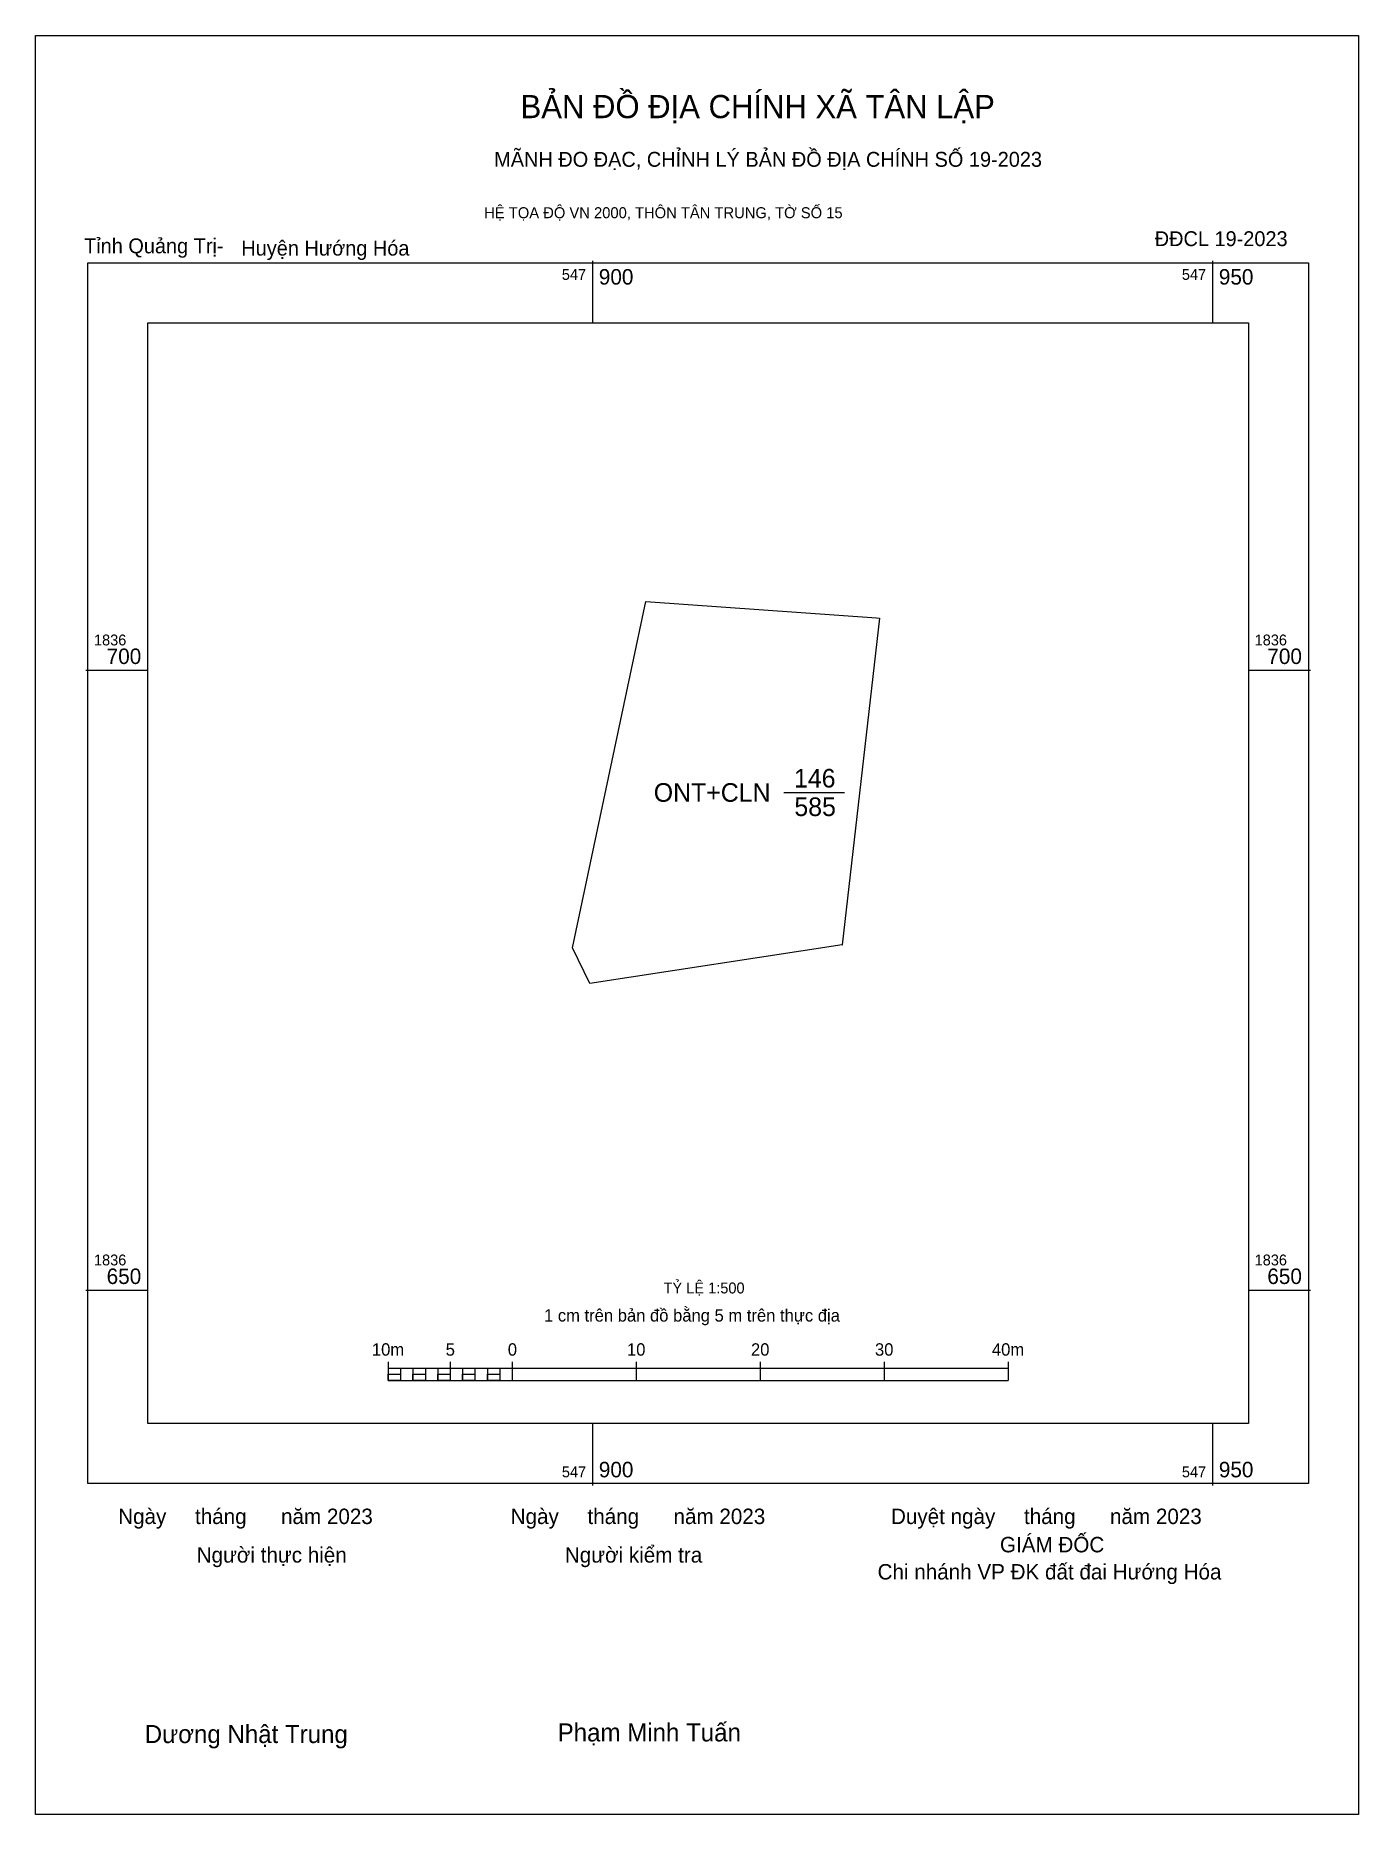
# Model space of a CAD drawing. Extents: x 547855 to 547962, y 1836608 to 1836751.
import ezdxf

# ---------------------------------------------------------------- set-up
doc = ezdxf.new("R2010")
doc.units = 0
for name, color, linetype in [('Level 10', 7, 'Continuous'), ('Level 13', 7, 'Continuous'), ('Level 15', 7, 'Continuous'), ('Level 27', 7, 'Continuous'), ('Level 6', 7, 'Continuous'), ('Level 62', 7, 'Continuous'), ('Level 63', 7, 'Continuous'), ('Level 9', 7, 'Continuous')]:
    doc.layers.add(name, color=color, linetype=linetype)

msp = doc.modelspace()

# ---------------------------------------------------------------- linework, layer by layer
at = {"layer": 'Level 10'}
msp.add_line((547915.43, 1836690.14), (547920.3, 1836690.14), dxfattribs=at)
msp.add_lwpolyline([(547920.13, 1836677.86), (547899.77, 1836674.73), (547898.39, 1836677.61), (547904.28, 1836705.54), (547922.88, 1836704.22), (547923.14, 1836704.2)], close=True, dxfattribs=at)
at = {"layer": 'Level 15'}
msp.add_lwpolyline([(547855.08, 1836751.18), (547961.76, 1836751.18), (547961.76, 1836607.72), (547855.08, 1836607.72)], close=True, dxfattribs=at)
at = {"layer": 'Level 27'}
for p, q in [((547904.28, 1836705.54), (547904.28, 1836705.54)), ((547922.88, 1836704.22), (547922.88, 1836704.22)), ((547920.13, 1836677.86), (547920.14, 1836677.86))]:
    msp.add_line(p, q, dxfattribs=at)
at = {"layer": 'Level 62'}
msp.add_lwpolyline([(547864.14, 1836728.01), (547952.89, 1836728.01), (547952.89, 1836639.26), (547864.14, 1836639.26)], close=True, dxfattribs=at)
at = {"layer": 'Level 63'}
for p, q in [((547900, 1836733.01), (547900, 1836728.01)), ((547950, 1836733.01), (547950, 1836728.01)), ((547859.14, 1836700), (547864.14, 1836700)), ((547952.89, 1836700), (547957.89, 1836700)), ((547859.14, 1836650), (547864.14, 1836650)), ((547952.89, 1836650), (547957.89, 1836650)), ((547883.51, 1836644.22), (547883.51, 1836642.72)), ((547883.51, 1836643.72), (547933.51, 1836643.72)), ((547884.51, 1836643.72), (547884.51, 1836642.72)), ((547885.51, 1836643.72), (547885.51, 1836642.72)), ((547886.51, 1836643.72), (547886.51, 1836642.72)), ((547887.51, 1836643.72), (547887.51, 1836642.72)), ((547888.51, 1836644.22), (547888.51, 1836642.72)), ((547888.51, 1836643.72), (547888.51, 1836642.72)), ((547889.51, 1836643.72), (547889.51, 1836642.72)), ((547890.51, 1836643.72), (547890.51, 1836642.72)), ((547891.51, 1836643.72), (547891.51, 1836642.72)), ((547892.51, 1836643.72), (547892.51, 1836642.72)), ((547893.51, 1836644.22), (547893.51, 1836642.72)), ((547893.51, 1836643.72), (547893.51, 1836642.72)), ((547903.51, 1836644.22), (547903.51, 1836642.72)), ((547913.51, 1836644.22), (547913.51, 1836642.72)), ((547923.51, 1836644.22), (547923.51, 1836642.72)), ((547933.51, 1836644.22), (547933.51, 1836642.72)), ((547883.51, 1836642.72), (547933.51, 1836642.72)), ((547900, 1836639.26), (547900, 1836634.26)), ((547950, 1836639.26), (547950, 1836634.26))]:
    msp.add_line(p, q, dxfattribs=at)
for points in [[(547859.29, 1836732.85), (547957.74, 1836732.85), (547957.74, 1836634.41), (547859.29, 1836634.41)], [(547883.51, 1836643.22), (547884.51, 1836643.22), (547884.51, 1836642.72), (547883.51, 1836642.72)], [(547883.51, 1836643.22), (547884.51, 1836643.22), (547884.51, 1836642.72), (547883.51, 1836642.72)], [(547885.51, 1836643.22), (547886.51, 1836643.22), (547886.51, 1836642.72), (547885.51, 1836642.72)], [(547887.51, 1836643.22), (547888.51, 1836643.22), (547888.51, 1836642.72), (547887.51, 1836642.72)], [(547889.51, 1836643.22), (547890.51, 1836643.22), (547890.51, 1836642.72), (547889.51, 1836642.72)], [(547891.51, 1836643.22), (547892.51, 1836643.22), (547892.51, 1836642.72), (547891.51, 1836642.72)]]:
    msp.add_lwpolyline(points, close=True, dxfattribs=at)

# ---------------------------------------------------------------- texts
at = {"layer": 'Level 13'}
for s, p in [('146', (547916.24, 1836690.54)), ('ONT+CLN', (547904.93, 1836689.39)), ('585', (547916.27, 1836688.24))]:
    msp.add_text(s, height=1.5, dxfattribs=at).set_placement(p)
at = {"layer": 'Level 6'}
msp.add_text('TỶ LỆ 1:500', height=0.879, dxfattribs=at).set_placement((547905.72, 1836649.74))
at = {"layer": 'Level 63'}
for s, height, p in [('BẢN ĐỒ ĐỊA CHÍNH XÃ TÂN LẬP', 1.8718, (547894.19, 1836744.52)), ('MÃNH ĐO ĐẠC, CHỈNH LÝ BẢN ĐỒ ĐỊA CHÍNH SỐ 19-2023', 1.2011, (547892.06, 1836740.6)), ('HỆ TỌA ĐỘ VN 2000, THÔN TÂN TRUNG, TỜ SỐ 15', 0.8891, (547891.26, 1836736.45)), ('547', 0.875, (547897.52, 1836731.48)), ('900', 1.25, (547900.5, 1836731.1)), ('547', 0.875, (547947.52, 1836731.48)), ('950', 1.25, (547950.5, 1836731.1)), ('1836', 0.875, (547859.79, 1836702)), ('1836', 0.875, (547953.39, 1836702)), ('700', 1.25, (547860.81, 1836700.5)), ('700', 1.25, (547954.41, 1836700.5)), ('1836', 0.875, (547859.79, 1836652)), ('650', 1.25, (547860.81, 1836650.5)), ('1836', 0.875, (547953.39, 1836652)), ('650', 1.25, (547954.41, 1836650.5)), ('1 cm trên bản đồ bằng 5 m trên thực địa', 1, (547896.08, 1836647.47)), ('10m', 1, (547882.2, 1836644.72)), ('5', 1, (547888.15, 1836644.72)), ('0', 1, (547893.16, 1836644.72)), ('10', 1, (547902.77, 1836644.72)), ('20', 1, (547912.77, 1836644.72)), ('30', 1, (547922.77, 1836644.72)), ('40m', 1, (547932.2, 1836644.72)), ('900', 1.25, (547900.5, 1836634.91)), ('950', 1.25, (547950.5, 1836634.91)), ('547', 0.875, (547897.52, 1836634.91)), ('547', 0.875, (547947.52, 1836634.91)), ('Ngày     tháng      năm 2023', 1.2442, (547861.74, 1836631.14)), ('Ngày     tháng      năm 2023', 1.2442, (547893.39, 1836631.14)), ('Duyệt ngày     tháng      năm 2023', 1.2442, (547924.06, 1836631.14)), ('GIÁM ĐỐC', 1.244, (547932.85, 1836628.86)), ('Người thực hiện', 1.2442, (547868.07, 1836628.03)), ('Người kiểm tra', 1.2442, (547897.76, 1836628.03)), ('Chi nhánh VP ĐK đất đai Hướng Hóa', 1.2442, (547922.98, 1836626.67)), ('Dương Nhật Trung', 1.4512, (547863.88, 1836613.48)), ('Phạm Minh Tuấn', 1.4512, (547897.18, 1836613.61))]:
    msp.add_text(s, height=height, dxfattribs=at).set_placement(p)
at = {"layer": 'Level 9'}
for s, p in [('Tỉnh Quảng Trị-', (547858.99, 1836733.62)), ('ĐĐCL 19-2023', (547945.33, 1836734.2)), ('Huyện Hướng Hóa', (547871.67, 1836733.44))]:
    msp.add_text(s, height=1.2011, dxfattribs=at).set_placement(p)

doc.saveas('drawing.dxf')
